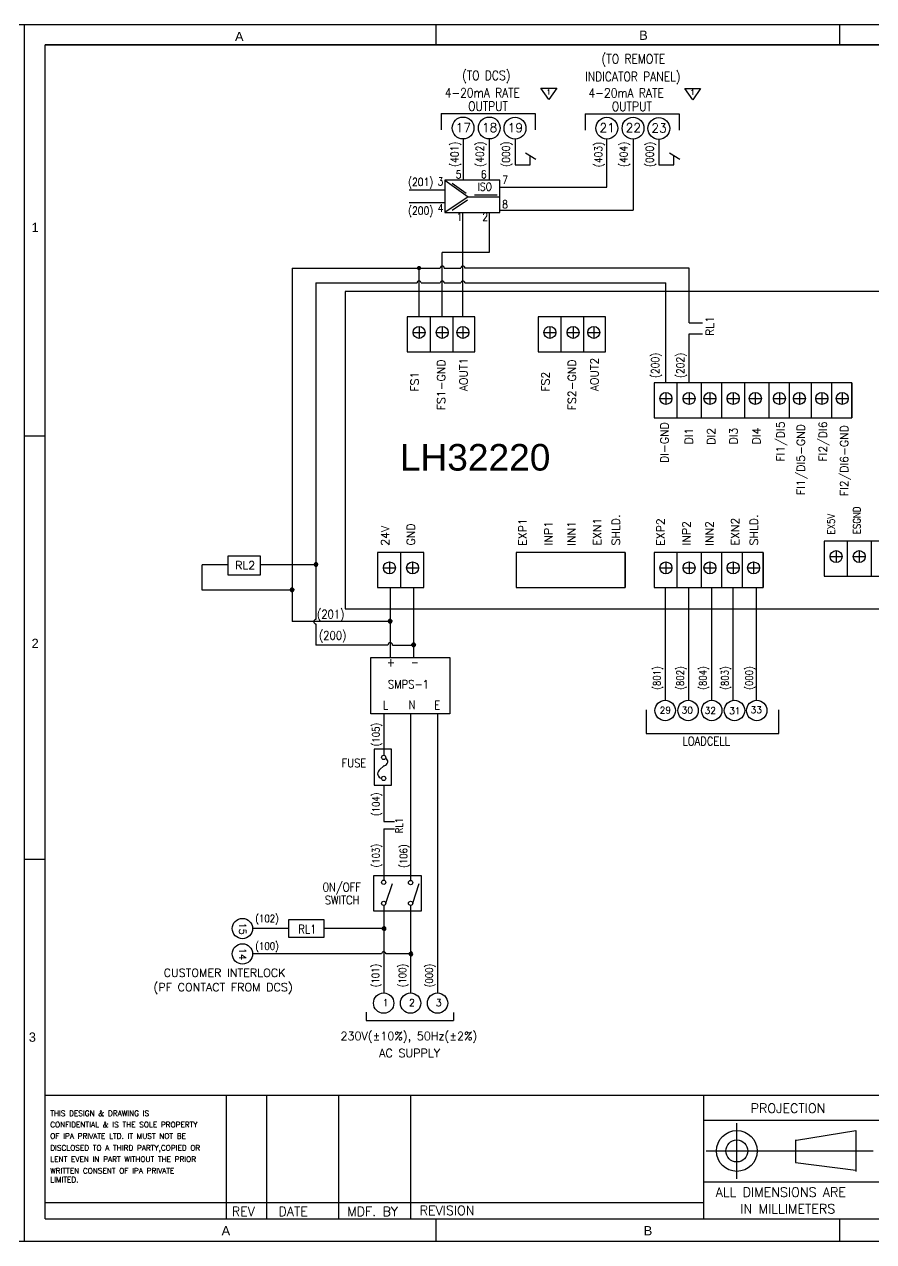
# Model space of a CAD drawing. Header units: inches. Extents: x 784 to 2184505, y 7 to 371504.
# Drawn here: x 1240508 to 1304381, y 102788 to 194290 of the extents above; entities that cross this region are included whole.
import ezdxf
from ezdxf.enums import TextEntityAlignment as Align

# ---------------------------------------------------------------- set-up
doc = ezdxf.new("R2010")
doc.units = ezdxf.units.IN
doc.header["$MEASUREMENT"] = 0
doc.layers.add('SHEET', color=10, linetype='Continuous')
doc.styles.add('R_RomanS', font='romans.shx', dxfattribs={"width": 0.85})
doc.styles.add('ROMAMC', font='romanc.shx', dxfattribs={"height": 7})
doc.styles.add('ROMANC', font='romanc.shx', dxfattribs={"height": 5})
doc.styles.add('ROMAND', font='romand', dxfattribs={"height": 3})
doc.styles.get("Standard").update_dxf_attribs({"font": 'arial.ttf'})

msp = doc.modelspace()

# ---------------------------------------------------------------- hatches: boundary and pattern name
at = {"ltscale": 5}
for points in [[(1270028.21985, 175972.0307, 1), (1270353.50208, 175972.0307, 1)], [(1262279.38295, 153660.26625, 1), (1262604.66518, 153660.26625, 1)], [(1260480.02084, 151749.07645, 1), (1260805.30308, 151749.07645, 1)], [(1267854.47073, 149391.49766, 1), (1268179.75297, 149391.49766, 1)], [(1269617.70567, 147616.46519, 1), (1269942.9879, 147616.46519, 1)], [(1267532.65416, 126485.88928, 1), (1267532.65416, 126160.60705, 1)], [(1269556.64836, 124578.64703, 1), (1269556.64836, 124253.3648, 1)]]:
    msp.add_hatch(color=0, dxfattribs=at).paths.add_polyline_path(points)

# ---------------------------------------------------------------- linework, layer by layer
for p, q in [((1279357.05369, 189489.81717, 800.87489), (1280557.30373, 189489.81717, 800.87489)), ((1279957.17871, 188642.18296, 800.87489), (1279357.05369, 189489.81717, 800.87489)), ((1280557.30373, 189489.81717, 800.87489), (1279957.17871, 188642.18296, 800.87489)), ((1290170.30894, 189473.46485, -1480765.88732), (1291370.55899, 189473.46485, -1480765.88732)), ((1290770.43396, 188625.83064, -1480765.88732), (1290170.30894, 189473.46485, -1480765.88732)), ((1291370.55899, 189473.46485, -1480765.88732), (1290770.43396, 188625.83064, -1480765.88732)), ((1277408.44373, 185658.33626, 775.57139), (1277408.44373, 183735.65376, 775.57139)), ((1284316.18843, 182045.66028, 775.57139), (1284316.18843, 185658.33626, -1480791.19082)), ((1286285.89683, 185658.33626, -1480791.19082), (1286285.89683, 180314.72687, -1480791.19082)), ((1288221.69898, 185641.98394, -1480791.19082), (1288221.69898, 183735.65376, -1480791.19082)), ((1278551.785, 183735.65376, 775.57139), (1278551.785, 184386.17553, 775.57139)), ((1289365.04025, 183735.65376, -1480791.19082), (1289365.04025, 184386.17553, -1480791.19082)), ((1277408.44373, 183735.65376, 775.57139), (1278551.785, 183735.65376, 775.57139)), ((1288221.69898, 183735.65376, -1480791.19082), (1289365.04025, 183735.65376, -1480791.19082)), ((1273488.90107, 172302.64873, 2121632.24055), (1273488.90107, 180156.35616, 775.57139)), ((1275472.64158, 180156.35616, 775.57139), (1275472.64158, 177135.25075, 775.57139)), ((1271935.93389, 172302.64873, 2121632.24055), (1271935.93389, 177135.25075, 2121632.24055)), ((1275472.64158, 177135.25075, 775.57139), (1271935.93389, 177135.25075, 775.57139)), ((1260642.66196, 175974.4577, 6668.3661), (1271787.50308, 175974.4577, 6668.3661)), ((1270192.59488, 172302.64873, 2121632.24055), (1270192.59488, 175974.4577, 6668.3661)), ((1272084.3647, 175974.4577, 6668.3661), (1273340.47026, 175974.4577, 6668.3661)), ((1290500.48271, 175974.4577, 2121632.24055), (1273637.33187, 175974.4577, 2332468.92153)), ((1290500.48271, 171857.20177, 2121632.24055), (1290500.48271, 175974.4577, 2121632.24055)), ((1262442.02407, 174850.03221, 183876.9749), (1270044.16407, 174850.03221, -74343.27287)), ((1270341.02568, 174850.03221, -84426.70718), (1271787.50308, 174850.03221, -3132583.89985)), ((1272084.3647, 174850.03221, -3758159.42653), (1273340.47026, 174850.03221, -6405146.66021)), ((1273637.33187, 174850.03221, -6415230.09452), (1288757.14369, 174850.03221, 2121632.24055)), ((1288757.14369, 167338.96226, 2121632.24055), (1288757.14369, 174850.03221, 2121632.24055)), ((1271026.46773, 172302.64873, 6673.9574), (1271026.46773, 169667.7316, 6673.9574)), ((1272720.61374, 172302.64873, 6673.9574), (1272720.61374, 169667.7316, 6673.9574)), ((1280865.13706, 172302.64873, 6673.9574), (1280865.13706, 169667.7316, 6673.9574)), ((1282559.28308, 172302.64873, 6673.9574), (1282559.28308, 169667.7316, 6673.9574)), ((1269741.28554, 171132.7409, 2121632.24055), (1270643.90421, 171132.7409, 2121632.24055)), ((1270192.59488, 171584.05024, 2121632.24055), (1270192.59488, 170681.43157, 2121632.24055)), ((1271484.62455, 171132.7409, 2121632.24055), (1272387.24323, 171132.7409, 2121632.24055)), ((1271935.93389, 171584.05024, 2121632.24055), (1271935.93389, 170681.43157, 2121632.24055)), ((1273037.59173, 171132.7409, 2121632.24055), (1273940.2104, 171132.7409, 2121632.24055)), ((1273488.90107, 171584.05024, 2121632.24055), (1273488.90107, 170681.43157, 2121632.24055)), ((1279579.95487, 171132.7409, 2121632.24055), (1280482.57354, 171132.7409, 2121632.24055)), ((1280031.26421, 171584.05024, 2121632.24055), (1280031.26421, 170681.43157, 2121632.24055)), ((1281323.29389, 171132.7409, 2121632.24055), (1282225.91256, 171132.7409, 2121632.24055)), ((1281774.60322, 171584.05024, 2121632.24055), (1281774.60322, 170681.43157, 2121632.24055)), ((1282876.26107, 171132.7409, 2121632.24055), (1283778.87974, 171132.7409, 2121632.24055)), ((1283327.5704, 171584.05024, 2121632.24055), (1283327.5704, 170681.43157, 2121632.24055)), ((1290500.48271, 171857.20177, 2121632.24055), (1291518.20459, 171857.20177, 2121632.24055)), ((1290500.48271, 167338.96226, 2121632.24055), (1290500.48271, 171030.17314, 2121632.24055)), ((1290500.48271, 171030.17314, 2121632.24055), (1291518.20459, 171030.17314, 2121632.24055)), ((1288757.14369, 166620.36377, 2121632.24055), (1288757.14369, 165717.7451, 2121632.24055)), ((1289591.01655, 167338.96226, 6673.9574), (1289591.01655, 164704.04513, 6673.9574)), ((1290500.48271, 166620.36377, 2121632.24055), (1290500.48271, 165717.7451, 2121632.24055)), ((1291406.17299, 167338.96226, 6673.9574), (1291406.17299, 164704.04513, 6673.9574)), ((1292072.32525, 166620.36377, 2121632.24055), (1292072.32525, 165717.7451, 2121632.24055)), ((1292944.01386, 167338.96226, 6673.9574), (1292944.01386, 164704.04513, 6673.9574)), ((1293815.66426, 166620.36377, 2121632.24055), (1293815.66426, 165717.7451, 2121632.24055)), ((1294673.45459, 167338.96226, 6673.9574), (1294673.45459, 164704.04513, 6673.9574)), ((1295482.07872, 166620.36377, 2121632.24055), (1295482.07872, 165717.7451, 2121632.24055)), ((1296488.61103, 167338.96226, 6673.9574), (1296488.61103, 164704.04513, 6673.9574)), ((1297295.94212, 166620.36377, 2121632.24055), (1297295.94212, 165717.7451, 2121632.24055)), ((1298026.4519, 167338.96226, 6673.9574), (1298026.4519, 164704.04513, 6673.9574)), ((1298797.26028, 166620.36377, 2121632.24055), (1298797.26028, 165717.7451, 2121632.24055)), ((1299674.72019, 167338.96226, 2121632.24055), (1299674.72019, 164704.04513, 2121632.24055)), ((1300482.05129, 166620.36377, 4236590.52369), (1300482.05129, 165717.7451, 4236590.52369)), ((1301212.56107, 167338.96226, 2121632.24055), (1301212.56107, 164704.04513, 2121632.24055)), ((1301212.56107, 167338.96226, 2121632.24055), (1301212.56107, 164704.04513, 2121632.24055)), ((1302019.89216, 166620.36377, 4236590.52369), (1302019.89216, 165717.7451, 4236590.52369)), ((1302750.40194, 167338.96226, 2121632.24055), (1302750.40194, 164704.04513, 2121632.24055)), ((1288305.83436, 166169.05443, 2121632.24055), (1289208.45303, 166169.05443, 2121632.24055)), ((1290049.17337, 166169.05443, 2121632.24055), (1290951.79204, 166169.05443, 2121632.24055)), ((1291621.01591, 166169.05443, 2121632.24055), (1292523.63459, 166169.05443, 2121632.24055)), ((1293364.35493, 166169.05443, 2121632.24055), (1294266.9736, 166169.05443, 2121632.24055)), ((1295030.76938, 166169.05443, 2121632.24055), (1295933.38806, 166169.05443, 2121632.24055)), ((1296844.63279, 166169.05443, 2121632.24055), (1297747.25146, 166169.05443, 2121632.24055)), ((1298345.95094, 166169.05443, 2121632.24055), (1299248.56961, 166169.05443, 2121632.24055)), ((1300030.74195, 166169.05443, 4236590.52369), (1300933.36062, 166169.05443, 4236590.52369)), ((1301568.58282, 166169.05443, 4236590.52369), (1302471.2015, 166169.05443, 4236590.52369)), ((1267966.26113, 153882.96731, 2121632.24055), (1267966.26113, 152980.34863, 2121632.24055)), ((1268800.13398, 154601.5658, 6673.9574), (1268800.13398, 151966.64867, 6673.9574)), ((1269709.60014, 153882.96731, 2121632.24055), (1269709.60014, 152980.34863, 2121632.24055)), ((1285691.76338, 154601.5658, 2121632.24055), (1285691.76338, 151966.64867, 2121632.24055)), ((1288757.14369, 153882.96731, 2121632.24055), (1288757.14369, 152980.34863, 2121632.24055)), ((1289591.01655, 154601.5658, 6673.9574), (1289591.01655, 151966.64867, 6673.9574)), ((1290500.48271, 153882.96731, 2121632.24055), (1290500.48271, 152980.34863, 2121632.24055)), ((1291406.17299, 154601.5658, 6673.9574), (1291406.17299, 151966.64867, 6673.9574)), ((1292072.32525, 153882.96731, 2121632.24055), (1292072.32525, 152980.34863, 2121632.24055)), ((1292944.01386, 154601.5658, 6673.9574), (1292944.01386, 151966.64867, 6673.9574)), ((1293815.66426, 153882.96731, 2121632.24055), (1293815.66426, 152980.34863, 2121632.24055)), ((1294481.85474, 154601.5658, 6673.9574), (1294481.85474, 151966.64867, 6673.9574)), ((1295353.50514, 153882.96731, 2121632.24055), (1295353.50514, 152980.34863, 2121632.24055)), ((1296069.61781, 154601.5658, 2121632.24055), (1296069.61781, 151966.64867, 2121632.24055)), ((1255831.74385, 153660.26625, 45929.44957), (1253883.72657, 153660.26625, 45929.44957)), ((1253883.72657, 151749.07645, 33487.41015), (1253883.72657, 153660.26625, 45929.44957)), ((1262442.02407, 153660.26625, 45929.44957), (1258233.20935, 153660.26625, 45929.44957)), ((1267514.95179, 153431.65797, 2121632.24055), (1268417.57046, 153431.65797, 2121632.24055)), ((1269258.29081, 153431.65797, 2121632.24055), (1270160.90948, 153431.65797, 2121632.24055)), ((1288305.83436, 153431.65797, 2121632.24055), (1289208.45303, 153431.65797, 2121632.24055)), ((1290049.17337, 153431.65797, 2121632.24055), (1290951.79204, 153431.65797, 2121632.24055)), ((1291621.01591, 153431.65797, 2121632.24055), (1292523.63459, 153431.65797, 2121632.24055)), ((1293364.35493, 153431.65797, 2121632.24055), (1294266.9736, 153431.65797, 2121632.24055)), ((1294902.1958, 153431.65797, 2121632.24055), (1295804.81447, 153431.65797, 2121632.24055)), ((1260642.66196, 151749.07645, 6668.3661), (1253883.72657, 151749.07645, 33487.41015)), ((1268202.59723, 147630.12522, 2082976.50317), (1269942.41324, 147630.12522, 2082976.50317)), ((1271580.64256, 142473.01967, 2079583.16296), (1271580.64256, 121483.199, 2079583.16296)), ((1267532.65416, 137103.77577, 2079583.16296), (1267532.65416, 134368.05873, 2079583.16296)), ((1267532.65416, 134368.05873, 2079583.16296), (1268339.20923, 134368.05873, 2079583.16296)), ((1267532.65416, 133815.71464, 2079583.16296), (1267532.65416, 129969.17497, 2079583.16296)), ((1267532.65416, 133815.71464, 2079583.16296), (1268339.20923, 133815.71464, 2079583.16296)), ((1267532.65416, 128058.60647, 2079583.16296), (1267532.65416, 121483.199, 2079583.16296)), ((1269556.64836, 128058.60647, 2079583.16296), (1269556.64836, 121483.199, 2079583.16296)), ((1260369.74655, 126323.24816, 2079583.16296), (1257674.14519, 126323.24816, 2079583.16296)), ((1267532.65416, 126323.24816, 2079583.16296), (1263066.52576, 126323.24816, 2079583.16296)), ((1267370.01304, 124416.00591, 2079583.16296), (1257674.14519, 124416.00591, 2079583.16296)), ((1269556.64836, 124416.00591, 2079583.16296), (1267695.29527, 124416.00591, 2079583.16296))]:
    msp.add_line(p, q)
at = {"color": 0}
for p, q in [((1271861.62416, 187581.27831, -2269394.16639), (1278935.85839, 187581.27831, -2269394.16639)), ((1271861.62416, 187581.27831, -2269394.16639), (1271861.62416, 186358.50908, -2269394.16639)), ((1278935.85839, 187581.27831, -2269394.16639), (1278935.85839, 186358.50908, -2269394.16639)), ((1282674.87941, 187564.92599, -3750960.92861), (1289749.11364, 187564.92599, -3750960.92861)), ((1282674.87941, 187564.92599, -3750960.92861), (1282674.87941, 186342.15676, -3750960.92861)), ((1289749.11364, 187564.92599, -3750960.92861), (1289749.11364, 186342.15676, -3750960.92861)), ((1278985.36303, 184139.91821, -2162941.55785), (1278208.03137, 184596.1781, -2162941.55785)), ((1289798.61828, 184139.91821, -3644508.32007), (1289021.28662, 184596.1781, -3644508.32007)), ((1260642.66196, 175974.4577, 6668.3661), (1260642.66196, 149391.49766, 6668.3661)), ((1262442.02407, 174850.03221, 183876.9749), (1262442.02407, 149564.98241, 19268.73641)), ((1301557.15598, 154731.4005, 1071997.05253), (1301557.15598, 153829.54929, 1071997.05253)), ((1302390.31982, 155449.38799, -1041162.94866), (1302390.31982, 152816.71124, -1041162.94866)), ((1303299.01269, 154731.4005, 1071997.05253), (1303299.01269, 153829.54929, 1071997.05253)), ((1304203.93289, 155449.38799, -1041162.94866), (1304203.93289, 152816.71124, -1041162.94866)), ((1301106.23038, 154280.4749, 1071997.05253), (1302008.08158, 154280.4749, 1071997.05253)), ((1302848.08709, 154280.4749, 1071997.05253), (1303749.93829, 154280.4749, 1071997.05253)), ((1268029.11248, 151965.28018, 2095654.95317), (1268029.11248, 146689.75435, 2079583.16296)), ((1269770.96919, 151965.28018, 2095654.95317), (1269770.96919, 146689.75435, 2079583.16296)), ((1290453.6255, 151966.64867, 2121632.24055), (1290453.6255, 143479.62463, 2121632.24055)), ((1292173.50157, 151966.64867, 2121632.24055), (1292173.50157, 143479.59149, 2121632.24055)), ((1293796.11754, 151966.64867, 2121632.24055), (1293796.11754, 143480.10115, 2121632.24055)), ((1295549.12853, 151966.64867, 2121632.24055), (1295549.12853, 143479.03508, 2121632.24055)), ((1268017.11185, 149391.49766, 6668.3661), (1260642.66196, 149391.49766, 6668.3661)), ((1262442.02407, 149218.01292, 17009.92982), (1262442.02407, 147629.47181, 6668.3661)), ((1267855.62773, 147630.12522, 2082976.50317), (1262442.02407, 147629.47181, 6668.3661)), ((1294088.95367, 107519.95324, 12132.91572), (1294088.95367, 111687.68146, 12132.91572)), ((1303046.9606, 111113.39918, 12132.91572), (1298570.25426, 110394.15244, 12132.91572)), ((1303046.83859, 111139.18754, 12132.91572), (1303046.83859, 108071.23494, 12132.91572)), ((1298507.52097, 110432.57455, 12132.91572), (1298507.52097, 108733.84345, 12132.91572)), ((1291790.34735, 109605.21124, 12132.91572), (1304343.90849, 109605.21124, 12132.91572)), ((1298507.52097, 108733.84345, 12132.91572), (1303046.83859, 108173.90443, 12132.91572))]:
    msp.add_line(p, q, dxfattribs=at)
at = {"color": 0, "ltscale": 5}
for p, q in [((1288712.49149, 151966.64867, 2121632.24055), (1288712.49149, 143480.02805, 2121632.24055)), ((1269556.64836, 142473.01967, 2079583.16296), (1269556.64836, 129943.78748, 2079583.16296)), ((1267697.76171, 128220.18251, 2079583.16296), (1268187.2118, 129718.04809, 2079583.16296)), ((1269718.2244, 128220.18251, 2079583.16296), (1270207.67449, 129718.04809, 2079583.16296)), ((1266211.91079, 120034.80142, 2079583.16296), (1266211.91079, 119406.30749, 2079583.16296)), ((1272776.06167, 120014.70962, 2079583.16296), (1272776.06167, 119406.30749, 2079583.16296)), ((1266211.91079, 119406.30749, 2079583.16296), (1272776.06167, 119406.30749, 2079583.16296))]:
    msp.add_line(p, q, dxfattribs=at)
at = {"color": 0, "linetype": 'Continuous', "ltscale": 10}
for p, q in [((1287281.39905, 142755.42382, -1970112.56342), (1287281.39905, 140990.95432, -1970112.56342)), ((1297249.50593, 140990.95432, -1970112.56342), (1297249.50593, 142755.42382, -1970112.56342)), ((1287281.39905, 140990.95432, -1970112.56342), (1297249.50593, 140990.95432, -1970112.56342))]:
    msp.add_line(p, q, dxfattribs=at)
at = {"color": 0, "linetype": 'Continuous'}
msp.add_line((1267533.4817, 142473.01967, 2079583.16296), (1267533.4817, 139346.34747, 2079583.16296), dxfattribs=at)
for points, elevation in [([(1334652.18888, 174201.09026), (1264634.68264, 174201.09026), (1264634.68264, 150357.16706), (1334652.18888, 150357.16706)], 6673.9574), ([(1274376.44518, 172302.64873), (1269304.13848, 172302.64873), (1269304.13848, 169667.7316), (1274376.44518, 169667.7316)], 2121632.24055), ([(1284215.11452, 172302.64873), (1279142.80781, 172302.64873), (1279142.80781, 169667.7316), (1284215.11452, 169667.7316)], 2121632.24055), ([(1302750.40194, 167338.96226), (1287868.6873, 167338.96226), (1287868.6873, 164704.04513), (1302750.40194, 164704.04513)], 2121632.24055), ([(1255831.74385, 154345.13047), (1258233.20935, 154345.13047), (1258233.20935, 152893.39265), (1255831.74385, 152893.39265)], 45929.44957), ([(1270556.80745, 154601.5658), (1267077.80473, 154601.5658), (1267077.80473, 151966.64867), (1270556.80745, 151966.64867)], 2121632.24055), ([(1285691.76338, 154601.5658), (1277490.83286, 154601.5658), (1277490.83286, 151966.64867), (1285691.76338, 151966.64867)], 2121632.24055), ([(1296069.61781, 154601.5658), (1287868.6873, 154601.5658), (1287868.6873, 151966.64867), (1296069.61781, 151966.64867)], 2121632.24055), ([(1266558.06408, 146696.95872), (1272513.27203, 146696.95872), (1272513.27203, 142473.01967), (1266558.06408, 142473.01967)], 2079583.16296), ([(1266791.02073, 130302.11499), (1270361.73002, 130302.11499), (1270361.73002, 127624.08302), (1266791.02073, 127624.08302)], 800.87489)]:
    msp.add_lwpolyline(points, close=True, dxfattribs=dict(elevation=elevation))
at = {"color": 0, "elevation": 1071997.05253}
msp.add_lwpolyline([(1310449.82558, 155449.38799), (1300669.45501, 155449.38799), (1300669.45501, 152816.71124), (1310449.82558, 152816.71124)], close=True, dxfattribs=at)
for centre in [(1270192.59488, 171132.7409, 2121632.24055), (1271935.93389, 171132.7409, 2121632.24055), (1273488.90107, 171132.7409, 2121632.24055), (1280031.26421, 171132.7409, 2121632.24055), (1281774.60322, 171132.7409, 2121632.24055), (1283327.5704, 171132.7409, 2121632.24055), (1288757.14369, 166169.05443, 2121632.24055), (1290500.48271, 166169.05443, 2121632.24055), (1292072.32525, 166169.05443, 2121632.24055), (1293815.66426, 166169.05443, 2121632.24055), (1295482.07872, 166169.05443, 2121632.24055), (1297295.94212, 166169.05443, 2121632.24055), (1298797.26028, 166169.05443, 2121632.24055), (1300482.05129, 166169.05443, 4236590.52369), (1302019.89216, 166169.05443, 4236590.52369), (1267966.26113, 153431.65797, 2121632.24055), (1269709.60014, 153431.65797, 2121632.24055), (1288757.14369, 153431.65797, 2121632.24055), (1290500.48271, 153431.65797, 2121632.24055), (1292072.32525, 153431.65797, 2121632.24055), (1293815.66426, 153431.65797, 2121632.24055), (1295353.50514, 153431.65797, 2121632.24055)]:
    msp.add_circle(centre, 451.30934)
at = {"color": 0}
for centre, radius in [((1301557.15598, 154280.4749, 1071997.05253), 450.9256), ((1303299.01269, 154280.4749, 1071997.05253), 450.9256), ((1294088.95367, 109605.21124, 12132.91572), 1533.9763), ((1294088.95367, 109605.21124, 12132.91572), 827.36331)]:
    msp.add_circle(centre, radius, dxfattribs=at)
for centre, radius, start, end in [((1271935.93389, 175973.50335, 2121632.24055), 148.43387, 0.3683850824, 179.6316149176), ((1273488.90107, 175973.50335, 2332468.92153), 148.43387, 0.3683850824, 179.6316149176), ((1270192.59488, 174849.07785, 2121632.24055), 148.43387, 0.3683850824, 179.6316149176), ((1271935.93389, 174849.07785, 1910795.55956), 148.43387, 0.3683850824, 179.6316149176), ((1273488.90107, 174849.07785, 2121632.24055), 148.43387, 0.3683850824, 179.6316149176), ((1262442.03726, 149391.49766, 6668.3661), 173.48475, 90.0043585812, 269.9956414188), ((1268029.11248, 147630.12522, 2082976.50317), 173.48475, 0, 180)]:
    msp.add_arc(centre, radius, start, end)
for centre, start, end in [((1262442.02407, 153660.26625, 45929.44957), 0, 180), ((1260642.66196, 151749.07645, 6668.3661), 0, 180), ((1268017.11185, 149391.49766, 6668.3661), 0, 180), ((1269780.34678, 147616.46519, 2079583.16296), 0, 180), ((1267532.65416, 126323.24816, 2079583.16296), 270, 90), ((1267532.65416, 124416.00591, 2079583.16296), 0, 180), ((1269556.64836, 124416.00591, 2079583.16296), 270, 90)]:
    msp.add_arc(centre, 162.64112, start, end, dxfattribs=at)
at = {"layer": 'SHEET', "color": 124, "linetype": 'Continuous', "true_color": 0x00a183}
for p, q in [((1240515.8654, 102788.47582, 12132.91572), (1240515.8654, 194269.90309, 12132.91572)), ((1271480.04725, 192748.30624, 12132.91572), (1271480.04725, 194289.66212, 12132.91572)), ((1242064.07449, 192748.30624, 12132.91572), (1362824.38373, 192748.30624, 12132.91572)), ((1242064.07449, 192748.30624, 12132.91572), (1362824.38373, 192748.30624, 12132.91572)), ((1242064.07449, 192748.30624, 12132.91572), (1362824.38373, 192748.30624, 12132.91572)), ((1362824.38373, 192748.30624, 12132.91572), (1242064.07449, 192748.30624, 12132.91572)), ((1242064.07449, 104500.38795, 12132.91572), (1242064.07449, 192748.30624, 12132.91572)), ((1242064.07449, 113789.64251, 12132.91572), (1362824.38373, 113789.64251, 12132.91572)), ((1242064.07449, 113789.64251, 12132.91572), (1362824.38373, 113789.64251, 12132.91572)), ((1255683.65728, 113789.64251, 12132.91572), (1255683.65728, 104500.38795, 12132.91572)), ((1258755.24617, 104488.31125, 12132.91572), (1258755.24617, 113777.56581, 12132.91572)), ((1264161.38127, 104500.38795, 12132.91572), (1264161.38127, 113789.64251, 12132.91572)), ((1269567.51637, 104500.38795, 12132.91572), (1269567.51637, 113789.64251, 12132.91572)), ((1291606.76546, 104500.38795, 12132.91572), (1291606.76546, 113789.64251, 12132.91572)), ((1291606.76546, 111931.7916, 12132.91572), (1321022.73822, 111931.7916, 12132.91572)), ((1291606.76546, 107287.16432, 12132.91572), (1305540.6473, 107287.16432, 12132.91572)), ((1242064.07449, 105738.95523, 12132.91572), (1291606.76546, 105738.95523, 12132.91572)), ((1242064.07449, 104500.38795, 12132.91572), (1362824.38373, 104500.38795, 12132.91572)), ((1301824.94547, 102788.47582, 12132.91572), (1301824.94547, 104500.38795, 12132.91572))]:
    msp.add_line(p, q, dxfattribs=at)
at = {"layer": 'SHEET', "color": 0, "linetype": 'Continuous'}
for p, q in [((1301824.94547, 192748.30624, 12132.91572), (1301824.94547, 194289.66212, 12132.91572)), ((1273502.93318, 185674.68858, 775.57139), (1273502.93318, 182569.77365, 775.57139)), ((1275472.64158, 185674.68858, 775.57139), (1275472.64158, 182569.77365, 775.57139)), ((1272125.72883, 182569.77365, 775.57139), (1273882.52799, 181314.23386, 775.57139)), ((1272678.34998, 182354.03722, 775.57139), (1273728.49286, 181603.52674, 775.57139)), ((1269438.57018, 181850.67575, 775.57139), (1272125.72883, 181850.67575, 775.57139)), ((1273882.52799, 181314.23386, 775.57139), (1272125.72883, 180156.35616, 775.57139)), ((1273882.52799, 181314.23386, 775.57139), (1276273.79014, 181314.23386, 775.57139)), ((1274355.53282, 181464.58669, 775.57139), (1276072.75285, 181464.58669, 775.57139)), ((1276273.79014, 182045.66028, 775.57139), (1284316.18843, 182045.66028, 775.57139)), ((1269438.57018, 180907.93454, 775.57139), (1272125.72883, 180907.93454, 775.57139)), ((1273835.22414, 181073.13246, 775.57139), (1272688.91235, 180295.43857, 775.57139)), ((1276273.79014, 180314.72687, 775.57139), (1286285.89683, 180314.72687, 775.57139)), ((1242064.07449, 163325.23288, 12132.91572), (1240515.8654, 163325.47987, 12132.91572)), ((1242064.07449, 131518.64989, 12132.91572), (1240515.8654, 131518.89688, 12132.91572)), ((1271480.04725, 102788.47582, 12132.91572), (1271480.04725, 104500.38795, 12132.91572))]:
    msp.add_line(p, q, dxfattribs=at)
at = {"layer": 'SHEET', "color": 0}
for p, q in [((1266826.56048, 139800.55498, 2079583.16296), (1266826.56048, 137103.77577, 2079583.16296)), ((1268128.39119, 139800.55498, 2079583.16296), (1266826.56048, 139800.55498, 2079583.16296)), ((1268128.39119, 137103.77577, 2079583.16296), (1268128.39119, 139800.55498, 2079583.16296)), ((1267577.40508, 138566.95332, 2079583.16296), (1267199.85282, 138217.78557, 2079583.16296)), ((1266826.56048, 137103.77577, 2079583.16296), (1268128.39119, 137103.77577, 2079583.16296)), ((1263066.52576, 126974.16352, 2079583.16296), (1260369.74655, 126974.16352, 2079583.16296)), ((1260369.74655, 126974.16352, 2079583.16296), (1260369.74655, 125672.33281, 2079583.16296)), ((1263066.52576, 125672.33281, 2079583.16296), (1263066.52576, 126974.16352, 2079583.16296)), ((1260369.74655, 125672.33281, 2079583.16296), (1263066.52576, 125672.33281, 2079583.16296))]:
    msp.add_line(p, q, dxfattribs=at)
at = {"layer": 'SHEET', "color": 124, "linetype": 'Continuous', "true_color": 0x00a183, "elevation": 12132.91572}
msp.add_lwpolyline([(1364372.59282, 102788.47582), (1235871.23812, 102788.47582), (1235871.23812, 194269.90309), (1364372.59282, 194269.90309)], close=True, dxfattribs=at)
at = {"layer": 'SHEET', "color": 0, "linetype": 'Continuous', "elevation": 775.57139}
msp.add_lwpolyline([(1276273.79014, 182569.77365), (1272125.72883, 182569.77365), (1272125.72883, 180156.35616), (1276273.79014, 180156.35616)], close=True, dxfattribs=at)
at = {"layer": 'SHEET', "color": 0}
for centre, radius in [((1273502.93318, 186496.30023, 775.57139), 821.61165), ((1275472.64158, 186496.30023, 775.57139), 821.61165), ((1277408.44373, 186479.94791, 775.57139), 821.61165), ((1284316.18843, 186479.94791, -1480791.19082), 821.61165), ((1286285.89683, 186479.94791, -1480791.19082), 821.61165), ((1288221.69898, 186463.59559, -1480791.19082), 821.61165), ((1288700.65046, 142714.68128, 2178762.48425), 765.43836), ((1290426.10178, 142714.68128, 2178762.48425), 765.43836), ((1292201.93125, 142714.68128, 2178762.48425), 765.43836), ((1293914.78804, 142714.68128, 2178762.48425), 765.43836), ((1295589.86123, 142714.68128, 2178762.48425), 765.43836), ((1267532.65416, 139184.77354, 2079583.16296), 161.57604), ((1267532.65416, 137608.93193, 2079583.16296), 161.57604), ((1267532.65416, 129807.59893, 2079583.16296), 161.57604), ((1269556.64836, 129782.21143, 2079583.16296), 161.57604), ((1267532.65416, 128220.18251, 2079583.16296), 161.57604), ((1269556.64836, 128220.18251, 2079583.16296), 161.57604), ((1256908.70683, 126323.24816, 2079583.16296), 765.43836), ((1256908.70683, 124416.00591, 2079583.16296), 765.43836), ((1267532.65416, 120717.76064, 2079583.16296), 765.43836), ((1269556.64836, 120717.76064, 2079583.16296), 765.43836), ((1271580.64256, 120717.76064, 2079583.16296), 765.43836)]:
    msp.add_circle(centre, radius, dxfattribs=at)
for centre, radius, start, end in [((1267527.51125, 138871.06287, 2079583.16296), 309.78642, 278.8312493043, 63.7487549059), ((1267402.58059, 137961.42729, 2079583.16296), 326.83041, 128.3368994129, 265.0021798749)]:
    msp.add_arc(centre, radius, start, end, dxfattribs=at)

# ---------------------------------------------------------------- texts
at = {"color": 0, "linetype": 'Continuous', "style": 'R_RomanS', "width": 0.85}
for s, height, p in [('(TO REMOTE', 693.584918, (1283921.25004, 191347.51881, -1448897.5516)), ('(TO DCS)', 693.584918, (1273424.16232, 190099.201, 32669.21062)), ('INDICATOR PANEL)', 693.5849184, (1282679.16331, 190015.0985, -1448897.5516)), ('4-20mA RATE', 693.5849184, (1272123.35876, 188798.39745, 32669.21062)), ('4-20mA RATE', 693.5849184, (1282936.61401, 188782.04512, -1448897.5516)), ('OUTPUT', 693.584918, (1273875.05927, 187786.43506, 32669.21062)), ('OUTPUT', 693.584918, (1284688.31452, 187770.08274, -1448897.5516)), ('(201)', 646.164762, (1262513.83051, 149625.59023, -2069291.8847)), ('(200)', 646.164762, (1262661.39027, 148033.61237, -2069291.8847)), ('+', 646.16476, (1267767.9292, 146029.10481, 2079583.16296)), ('-', 646.16476, (1269569.5599, 146023.12197, 2079583.16296)), ('SMPS-1', 646.164762, (1267847.74731, 144355.62016, 2079583.16296)), ('L', 646.16476, (1267472.53876, 142783.11739, 2079583.16296)), ('N', 646.16476, (1269406.65639, 142821.8055, 2079583.16296)), ('E', 646.16476, (1271341.03078, 142797.30123, 2079583.16296)), ('LOADCELL ', 646.164762, (1289998.87659, 140082.54811, 2178762.48425)), ('FUSE', 646.164762, (1264364.86266, 138446.27296, 2079583.16296)), ('0N/OFF', 646.164762, (1262945.72684, 129109.81824, 2079583.16296)), ('SWITCH', 646.164762, (1263101.35274, 128145.10529, 2079583.16296)), ('RL1', 646.164762, (1261108.31499, 125955.76882, 6673.2061))]:
    msp.add_text(s, height=height, dxfattribs=at).set_placement(p)
at = {"color": 0, "linetype": 'Continuous', "style": 'ROMANC'}
for s, height, p in [('17', 673.303007, (1272948.00927, 186194.75078, 4044.52234)), ('18', 673.303007, (1274917.71768, 186194.75078, 4044.52234)), ('19', 673.303007, (1276853.51982, 186178.39846, 4044.52234)), ('21', 673.303007, (1283761.26453, 186178.39846, -1477522.23987)), ('22', 673.303007, (1285730.97293, 186178.39846, -1477522.23987)), ('23', 673.303007, (1287666.77508, 186162.04613, -1477522.23987)), ('29', 498.212836, (1288291.01719, 142492.57927, 2030394.59223)), ('30', 498.212836, (1289934.14317, 142486.81903, 2121632.24055)), ('32', 498.212836, (1291667.21297, 142463.54497, 2121632.24055)), ('31', 498.212836, (1293516.10948, 142445.82956, 2030394.59223)), ('33', 498.212836, (1295123.4981, 142510.4636, 2030394.59223))]:
    msp.add_text(s, height=height, dxfattribs=at).set_placement(p)
at = {"color": 0, "style": 'R_RomanS', "width": 0.85}
for s, height, p in [('(401)', 593.130466, (1273161.98917, 183570.76425, -3183075.6556)), ('(402)', 593.130466, (1275064.84878, 183578.40255, -5453245.39339)), ('(000)', 593.130466, (1277025.91293, 183578.40255, -5453245.39339)), ('(403)', 593.130466, (1283975.24442, 183554.41193, -4664642.41781)), ('(404)', 593.130466, (1285878.10403, 183562.05023, -6934812.1556)), ('(000)', 593.130466, (1287839.16818, 183562.05023, -6934812.1556)), ('(200)', 593.130466, (1288249.77537, 167702.34777, -6934812.1556)), ('(202)', 593.130466, (1290134.39818, 167702.34777, -6934812.1556)), ('EX5V', 552.578346, (1301459.08057, 155945.55226, 1072020.60599)), ('ESGND', 552.578346, (1303397.03649, 155968.06506, 1072020.60599)), ('(801)', 552.578346, (1288361.91435, 144270.80142, 846496.91006)), ('(802)', 552.578346, (1290112.68086, 144270.80142, 3663106.38354)), ('(804)', 552.578346, (1291814.69413, 144270.80142, 846496.91006)), ('(803)', 552.578346, (1293476.52526, 144270.80142, 3663106.38354)), ('(000)', 552.578346, (1295299.67477, 144270.80142, 6479715.85702)), ('(105)', 552.578346, (1267229.27607, 140017.24356, 1931215.27095)), ('(104)', 552.578346, (1267229.27607, 134780.90997, 1931215.27095)), ('RL1', 552.578346, (1268972.22854, 133479.83277, 1931215.27095)), ('(103)', 552.578346, (1267229.27607, 130914.50131, 1931215.27095)), ('(106)', 552.578346, (1269304.59829, 130883.81553, 2079583.16296)), ('(101)', 552.578346, (1267189.42065, 121904.91624, 1931215.27095)), ('(100)', 552.578346, (1269213.41486, 121904.91624, 1931215.27095)), ('(000)', 552.578346, (1271237.40906, 121904.91624, 1931215.27095))]:
    msp.add_text(s, height=height, rotation=90, dxfattribs=at).set_placement(p)
for s, height, p in [('5', 593.13047, (1272954.06554, 182712.99753, 775.57139)), ('6', 593.13047, (1274842.99283, 182712.99753, 775.57139)), ('(201)', 593.130466, (1269362.13463, 182147.41655, 775.57139)), ('3', 593.13047, (1271588.44243, 182180.04765, 775.57139)), ('7', 593.13047, (1276442.46768, 182306.20945, 775.57139)), ('(200)', 593.130466, (1269362.13463, 179992.98859, 775.57139)), ('4', 593.13047, (1271588.44243, 180184.39799, 775.57139)), ('8', 593.13047, (1276442.46768, 180468.26203, 775.57139)), ('1', 593.13047, (1273020.52703, 179526.6546, 775.57139)), ('2', 593.13047, (1274953.92927, 179526.6546, 2270945.30917)), ('(102)', 552.578346, (1257876.92842, 126807.98232, -141694.68592)), ('(100)', 552.578346, (1257876.92842, 124732.66009, 973580.33887))]:
    msp.add_text(s, height=height, dxfattribs=at).set_placement(p)
msp.add_text('ISO', height=593.130466, dxfattribs=at).set_placement((1275132.72755, 182083.3749, 775.57139), align=Align.MIDDLE_CENTER)
at = {"color": 0, "ltscale": 5}
msp.add_text('LH32220', height=1997.376284, dxfattribs=at).set_placement((1268746.27389, 160746.92524, 2106063.53222))
at = {"color": 0}
for s, height, style, p in [('THIS DESIGN & DRAWING IS', 403.693172, 'ROMANC', (1242454.52863, 112231.64423, 12132.91572)), ('PROJECTION', 696.694092, 'ROMAND', (1295134.60685, 112464.21941, 12132.91572)), ('CONFIDENTIAL & IS THE SOLE PROPERTY', 403.693172, 'ROMANC', (1242454.52863, 111382.85346, 12132.91572)), ('OF IPA PRIVATE LTD. IT MUST NOT BE ', 403.693172, 'ROMANC', (1242454.52863, 110523.71158, 12132.91572)), ('DISCLOSED TO A THIRD PARTY,COPIED OR', 403.693172, 'ROMANC', (1242454.52863, 109633.51638, 12132.91572)), ('LENT EVEN IN PART WITHOUT THE PRIOR ', 403.693172, 'ROMANC', (1242454.52863, 108784.72561, 12132.91572)), ('WRITTEN CONSENT OF IPA PRIVATE ', 403.693172, 'ROMANC', (1242454.52863, 107915.23262, 12132.91572)), ('LIMITED.', 403.693172, 'ROMANC', (1242454.52863, 107244.69967, 12132.91572)), ('ALL DIMENSIONS ARE ', 696.6940917, 'ROMAND', (1292500.46096, 106161.05318, 12132.91572)), ('REV', 696.694092, 'ROMAND', (1256106.67092, 104710.48299, 12132.91572)), ('DATE', 696.694092, 'ROMAND', (1259621.84693, 104710.48299, 12132.91572)), ('MDF. BY', 696.694092, 'ROMAND', (1264788.49322, 104710.48299, 12132.91572)), ('REVISION', 696.694092, 'ROMAND', (1270241.35586, 104786.67858, 12132.91572)), ('IN MILLIMETERS', 696.6940917, 'ROMAND', (1294351.96588, 104912.1286, 12132.91572))]:
    msp.add_text(s, height=height, dxfattribs=dict(at, style=style)).set_placement(p)
at = {"layer": 'SHEET', "color": 0, "linetype": 'Continuous'}
for s, p in [('A', (1256347.04699, 193027.87012, 12132.91572)), ('B', (1286742.81836, 193124.57717, 12132.91572)), ('1', (1241049.0959, 178679.01395, 12132.91572)), ('2', (1241049.0959, 147406.75106, 12132.91572)), ('3', (1240839.00975, 117813.53564, 12132.91572)), ('A', (1255340.49716, 103261.26125, 12132.91572)), ('B', (1287083.31096, 103261.26125, 12132.91572))]:
    msp.add_text(s, height=696.69409, dxfattribs=at).set_placement(p)
at = {"layer": 'SHEET', "color": 0, "linetype": 'Continuous', "style": 'ROMAMC'}
for s, height, p in [('1', 387.2, (1279777.49994, 189012.58453, 6673.2061)), ('1', 387.2, (1290590.75519, 188996.23221, -1474893.55611)), ('RL2', 601.745975, (1256365.19458, 153327.5032, 2121655.81405)), ('CUSTOMER INTERLOCK', 614.3209759, (1250983.84752, 122693.41274, 2980800.59834)), ('(PF CONTACT FROM DCS)', 614.3209759, (1250217.52552, 121604.77981, 2980800.59834)), ('230V(%%P10%%%), 50Hz(%%P2%%%) ', 614.3209759, (1264282.22658, 117939.30497, 6668.3661)), ('AC SUPPLY ', 614.320976, (1267193.8915, 116656.29444, 2980800.59834))]:
    msp.add_text(s, height=height, dxfattribs=at).set_placement(p)
for s, height, p in [('RL1', 601.745975, (1292355.48974, 170864.10455, 2121655.81405)), ('AOUT1', 601.745975, (1273842.74366, 166706.70682, 2121655.81405)), ('AOUT2', 601.745975, (1283681.413, 166706.70682, 2121655.81405)), ('FS1-GND', 601.745975, (1272155.91427, 165285.82661, 2121655.81405)), ('FS2-GND', 601.745975, (1281994.5836, 165285.82661, 2121655.81405)), ('FS1', 601.745975, (1270160.58837, 166684.17486, 2121655.81405)), ('FS2', 601.745975, (1279999.2577, 166684.17486, 2121655.81405)), ('DI-GND', 601.745975, (1288946.2158, 161316.57795, 2121655.81405)), ('DI1', 601.745975, (1290783.23842, 162711.74918, 2121655.81405)), ('DI2', 601.745975, (1292468.40958, 162689.21722, 2121655.81405)), ('DI3', 601.745975, (1294141.30021, 162711.74918, 2121655.81405)), ('DI4', 601.745975, (1295858.50993, 162711.74918, 2121655.81405)), ('FI1/DI5', 601.745975, (1297673.86736, 161422.46302, 2121655.81405)), ('FI1/DI5-GND', 601.7459745, (1299202.68337, 158904.12685, -2071052.91867)), ('FI2/DI6', 601.745975, (1300859.97652, 161422.46302, 4236614.0972)), ('FI2/DI6-GND', 601.7459745, (1302467.46839, 158827.96362, 4236614.0972)), ('SHLD.', 601.745975, (1285295.80807, 155120.68426, 2121655.81405)), ('SHLD.', 601.745975, (1295673.66251, 155120.68426, 2121655.81405)), ('24V', 601.745975, (1267934.25462, 155098.1523, 2121655.81405)), ('GND', 601.745975, (1269873.85973, 155120.68426, 2121655.81405)), ('EXP1', 601.745975, (1278281.13038, 155098.1523, 2121655.81405)), ('INP1', 601.745975, (1280220.73549, 155120.68426, 2121655.81405)), ('INN1', 601.745975, (1281946.93966, 155098.1523, 2121655.81405)), ('EXN1', 601.745975, (1283886.54477, 155120.68426, 2121655.81405)), ('EXP2', 601.745975, (1288658.98482, 155098.1523, 2121655.81405)), ('INP2', 601.745975, (1290598.58993, 155120.68426, 2121655.81405)), ('INN2', 601.745975, (1292324.79409, 155098.1523, 2121655.81405)), ('EXN2', 601.745975, (1294264.3992, 155120.68426, 2121655.81405))]:
    msp.add_text(s, height=height, rotation=90, dxfattribs=at).set_placement(p)
at = {"layer": 'SHEET', "color": 0, "style": 'ROMAND'}
for s, p in [('15', (1256671.3492, 126768.95251, 2079583.16296)), ('14', (1256671.3492, 124861.71026, 2079583.16296))]:
    msp.add_text(s, height=524.130266, rotation=270, dxfattribs=at).set_placement(p)
for s, p in [('1', (1267452.59044, 120480.40301, 2079583.16296)), ('2', (1269428.05892, 120480.40301, 2079583.16296)), ('3', (1271452.05312, 120480.40301, 2079583.16296))]:
    msp.add_text(s, height=524.13027, dxfattribs=at).set_placement(p)

doc.saveas('drawing.dxf')
